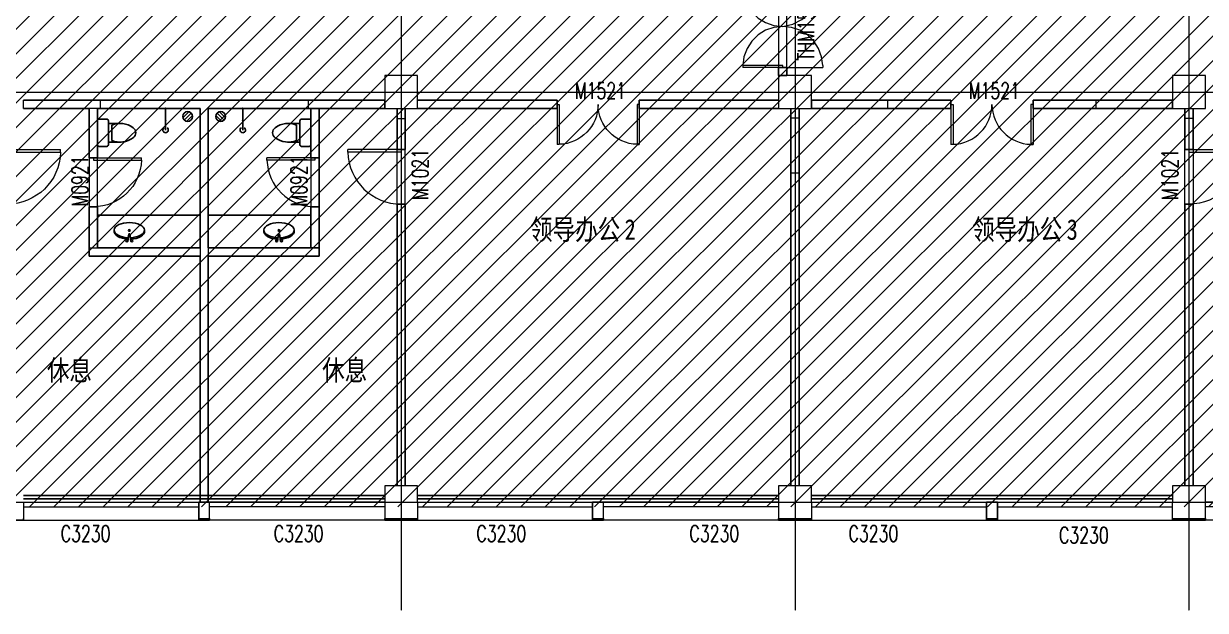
# Model space of a CAD drawing. Header units: millimetres. Extents: x 33621 to 401573, y -91663 to 133135.
# Drawn here: x 53397 to 74997, y 76086 to 86819 of the extents above; entities that cross this region are included whole.
import ezdxf

# ---------------------------------------------------------------- set-up
doc = ezdxf.new("R2010")
doc.units = ezdxf.units.MM
doc.header["$LTSCALE"] = 10
doc.linetypes.add('DASHEDX2', pattern=[1.5, 1, -0.5])
doc.linetypes.add('DOTE', pattern=[2.42, 2, -0.2, 0.02, -0.2])
doc.layers.get('0').update_dxf_attribs({"color": 253})
for name, color, linetype in [('3', 253, 'Continuous'), ('LATRINE', 253, 'Continuous'), ('LAYER3', 253, 'Continuous'), ('LAYER4', 253, 'Continuous'), ('LAYER5', 253, 'Continuous'), ('LVTRY', 253, 'Continuous'), ('PUB_TEXT', 253, 'Continuous'), ('SURFACE', 253, 'Continuous'), ('wall-隔', 253, 'Continuous'), ('WINDOW_TEXT', 253, 'Continuous'), ('家具', 253, 'Continuous'), ('水-地漏', 253, 'Continuous')]:
    doc.layers.add(name, color=color, linetype=linetype)
for name, color, linetype, lineweight in [('COLUMN', 253, 'Continuous', 0), ('DOTE', 253, 'DOTE', 0), ('WALL', 253, 'Continuous', 0), ('WINDOW', 253, 'Continuous', 0), ('Xline【辅助线】', 253, 'Continuous', 0)]:
    doc.layers.add(name, color=color, linetype=linetype, lineweight=lineweight)
doc.styles.add('_TCH_WINDOW', font='SIMPLEX', dxfattribs={"bigfont": 'GBCBIG'})
doc.styles.add('宋体', font='', dxfattribs={"width": 0.7})
doc.styles.get('宋体').set_extended_font_data('SimSun')

# ---------------------------------------------------------------- blocks, each defined once
blk = doc.blocks.new('A$C22332745')
at = {"layer": 'LAYER3', "color": 181, "extrusion": (0, 0, -1)}
for centre, ratio, start_param, end_param in [((277, 214), 0.5, 4.782885, 10.934222), ((277, 195), 0.531076, 4.795815, 6.348539), ((277, 195), 0.531076, 3.076239, 4.638107)]:
    blk.add_ellipse(centre, major_axis=(-277, 0), ratio=ratio, start_param=start_param, end_param=end_param, dxfattribs=at)
at = {"layer": 'LAYER4', "color": 252}
for p, q in [((267, 148), (249, 9)), ((285, 148), (267, 148)), ((302, 9), (285, 148))]:
    blk.add_line(p, q, dxfattribs=at)
for centre in [(231, 18), (320, 18)]:
    blk.add_circle(centre, 17.9, dxfattribs=at)
at = {"layer": 'LAYER5', "color": 251}
blk.add_circle((277, 208), 16, dxfattribs=at)
blk = doc.blocks.new('A$C2CC91CCB')
at = {"color": 251, "rotation": 90}
blk.add_blockref('A$C22332745', (353, 0), dxfattribs=at)
blk = doc.blocks.new('A$C477C625D')
at = {"color": 7}
blk.add_blockref('A$C2CC91CCB', (0, 0), dxfattribs=at)
blk = doc.blocks.new('A$C4D690477')
at = {"layer": '家具', "color": 251}
blk.add_blockref('A$C477C625D', (0, 0), dxfattribs=at)
blk = doc.blocks.new('w-地漏')
at = {"layer": '水-地漏'}
for p, q in [((-57, -13), (16, 60)), ((-41, -41), (44, 44)), ((-13, -57), (60, 16))]:
    blk.add_line(p, q, dxfattribs=at)
blk.add_circle((2, 2), 60, dxfattribs=at)
blk = doc.blocks.new('$DorLib2D$00000141')
at = {"color": 0}
for points in [[(-0.5, 0), (-0.5, 0.487)], [(-0.475, 0.487), (-0.5, 0.487)], [(-0.475, 0), (-0.475, 0.487)], [(-0.369, 0.473), (-0.475, 0.487)], [(-0.268, 0.435), (-0.369, 0.473)], [(-0.178, 0.377), (-0.268, 0.435)], [(0.268, 0.435), (0.178, 0.377)], [(0.369, 0.473), (0.268, 0.435)], [(0.475, 0.487), (0.369, 0.473)], [(0.475, 0), (0.475, 0.487)], [(0.475, 0.487), (0.5, 0.487)], [(0.5, 0), (0.5, 0.487)], [(-0.103, 0.3), (-0.178, 0.377)], [(-0.047, 0.208), (-0.103, 0.3)], [(0.103, 0.3), (0.047, 0.208)], [(0.178, 0.377), (0.103, 0.3)], [(-0.012, 0.107), (-0.047, 0.208)], [(0.047, 0.208), (0.012, 0.107)], [(0, 0), (-0.012, 0.107)], [(-0.012, -0.107), (0, 0)], [(0.012, 0.107), (0, 0)], [(-0.5, 0), (-0.475, 0)], [(0.5, 0), (0.475, 0)]]:
    blk.add_lwpolyline(points, dxfattribs=at)
at = {"color": 0, "linetype": 'DASHEDX2'}
for points in [[(0, 0), (0.03, -0.122), (0.086, -0.234), (0.165, -0.331), (0.264, -0.408), (0.378, -0.461), (0.5, -0.488)], [(-0.5, 0), (-0.5, -0.488)], [(-0.047, -0.208), (-0.012, -0.107)], [(0.5, 0), (0.5, -0.488)], [(-0.103, -0.3), (-0.047, -0.208)], [(-0.268, -0.435), (-0.178, -0.377)], [(-0.178, -0.377), (-0.103, -0.3)], [(-0.475, -0.488), (-0.5, -0.488)], [(-0.475, -0.487), (-0.369, -0.473)], [(-0.369, -0.473), (-0.268, -0.435)]]:
    blk.add_lwpolyline(points, dxfattribs=at)
blk = doc.blocks.new('$DorLib2D$00000001')
for p, q in [((0.45, 0.975), (0.5, 0.975)), ((0.45, 0), (0.45, 0.975)), ((0.5, 0), (0.5, 0.975)), ((0.5, 0), (0.45, 0))]:
    blk.add_line(p, q)
at = {"lineweight": 13}
blk.add_arc((0.475, 0), 0.975, 91.4693, 180, dxfattribs=at)
blk = doc.blocks.new('$plan$00001613')
for p, q in [((-260, -140), (-260, 140)), ((-200, 170), (-200, -170))]:
    blk.add_line(p, q)
blk.add_lwpolyline([(-430, -170), (-200, -170), (-200, -220, 0.414214), (-170, -250), (-30, -250, 0.414214), (0, -220), (0, 220, 0.414214), (-30, 250), (-170, 250, 0.414214), (-200, 220), (-200, 170), (-430, 170)], format="xyb")
for centre, radius, start, end in [((-590, 0), 110, 123.4509, 236.5491), ((-413, -227), 398, 67.4505, 126.6381), ((-413, 227), 398, 233.3619, 292.5495)]:
    blk.add_arc(centre, radius, start, end)
blk = doc.blocks.new('$lvtry$00000168')
blk.add_line((0, 0), (0, -395))
blk.add_arc((0, -395), 50, 121.0332, 58.9668)
for p in [(0, 0), (0, -223)]:
    blk.add_point(p)
blk = doc.blocks.new('$WINLIB2D$00000004')
for p, q in [((-0.5, 0.5), (0.5, 0.5)), ((-0.5, 0.5), (-0.5, -0.5)), ((0.5, -0.5), (0.5, 0.5)), ((-0.5, 0.2406), (0.5, 0.2406)), ((-0.5, -0.5), (0.5, -0.5))]:
    blk.add_line(p, q)
blk = doc.blocks.new('$DorLib2D$00000002')
for p, q in [((-0.5, 0), (-0.5, 0.4875)), ((-0.475, 0.4875), (-0.5, 0.4875)), ((-0.475, 0), (-0.475, 0.4875)), ((0.475, 0), (0.475, 0.4875)), ((0.475, 0.4875), (0.5, 0.4875)), ((0.5, 0), (0.5, 0.4875)), ((-0.5, 0), (-0.475, 0)), ((0.5, 0), (0.475, 0))]:
    blk.add_line(p, q)
at = {"lineweight": 13}
for centre, start, end in [((-0.4875, 0), 0, 88.53072), ((0.4875, 0), 91.46928, 180)]:
    blk.add_arc(centre, 0.4875, start, end, dxfattribs=at)

msp = doc.modelspace()

# ---------------------------------------------------------------- hatches: boundary and pattern name
at = {"layer": 'Xline【辅助线】'}
h = msp.add_hatch(dxfattribs=at)
h.set_pattern_fill('ANSI31', color=256, scale=100)
h.set_pattern_definition([(45, (-301365, 120490.16), (-224.5064, 224.5064), [])])
h.paths.add_polyline_path([(103421.5, 93924.1), (82196.5, 94009.7), (82196.5, 93666.9), (81957.8, 93666.9), (81957.8, 87649), (38996.5, 87684.8), (38996.5, 85266.9), (38596.5, 85266.9), (38596.5, 77981.3), (103421.5, 77981.3)])

# ---------------------------------------------------------------- linework, layer by layer
at = {"layer": '3'}
for points in [[(53396.5, 78186.9), (59996.5, 78186.9)], [(53396.5, 78126.9), (59996.5, 78126.9)], [(60596.5, 78186.9), (67196.5, 78186.9)], [(60596.5, 78126.9), (67196.5, 78126.9)], [(67796.5, 78186.9), (74396.5, 78186.9)], [(67796.5, 78126.9), (74396.5, 78126.9)]]:
    msp.add_lwpolyline(points, dxfattribs=at)
at = {"layer": 'COLUMN'}
for p, q in [((60596.5, 85866.9), (59996.5, 85866.9)), ((59996.5, 85866.9), (59996.5, 85266.9)), ((60596.5, 85266.9), (60596.5, 85866.9)), ((67796.5, 85866.9), (67196.5, 85866.9)), ((67196.5, 85866.9), (67196.5, 85266.9)), ((67796.5, 85266.9), (67796.5, 85866.9)), ((74996.5, 85866.9), (74396.5, 85866.9)), ((74396.5, 85866.9), (74396.5, 85266.9)), ((74996.5, 85266.9), (74996.5, 85866.9)), ((59996.5, 85266.9), (60596.5, 85266.9)), ((67196.5, 85266.9), (67796.5, 85266.9)), ((74396.5, 85266.9), (74996.5, 85266.9)), ((60596.5, 78366.9), (59996.5, 78366.9)), ((59996.5, 78366.9), (59996.5, 78066.9)), ((60596.5, 78066.9), (60596.5, 78366.9)), ((67796.5, 78366.9), (67196.5, 78366.9)), ((67196.5, 78366.9), (67196.5, 78066.9)), ((67796.5, 78066.9), (67796.5, 78366.9)), ((74996.5, 78366.9), (74396.5, 78366.9)), ((74396.5, 78366.9), (74396.5, 78066.9)), ((74996.5, 78066.9), (74996.5, 78366.9)), ((59996.5, 77766.9), (60596.5, 77766.9)), ((67196.5, 77766.9), (67796.5, 77766.9)), ((74396.5, 77766.9), (74996.5, 77766.9))]:
    msp.add_line(p, q, dxfattribs=at)
at = {"layer": 'DOTE', "ltscale": 0.1}
for p, q in [((60296.5, 95956.9), (60296.5, 76086.5)), ((67496.5, 95956.9), (67496.5, 76086.5)), ((74696.5, 95956.9), (74696.5, 76086.5)), ((36632.9, 85566.9), (133641.5, 85566.9)), ((36632.9, 78066.9), (133641.5, 78066.9))]:
    msp.add_line(p, q, dxfattribs=at)
at = {"layer": 'LATRINE'}
for points in [[(56621.5, 83316.9), (54746.5, 83316.9), (54746.5, 82716.9), (56621.5, 82716.9)], [(56771.5, 83316.9), (58646.5, 83316.9), (58646.5, 82716.9), (56771.5, 82716.9)]]:
    msp.add_lwpolyline(points, close=True, dxfattribs=at)
at = {"layer": 'SURFACE'}
for p, q in [((53396.5, 77736.9), (53396.5, 77766.9)), ((56596.5, 77736.9), (56596.5, 77766.9)), ((56796.5, 77736.9), (56796.5, 77766.9)), ((59996.5, 77736.9), (59996.5, 77766.9)), ((60596.5, 77736.9), (60596.5, 77766.9)), ((63796.5, 77736.9), (63796.5, 77766.9)), ((63996.5, 77736.9), (63996.5, 77766.9)), ((67196.5, 77736.9), (67196.5, 77766.9)), ((67796.5, 77736.9), (67796.5, 77766.9)), ((70996.5, 77736.9), (70996.5, 77766.9)), ((71196.5, 77736.9), (71196.5, 77766.9)), ((74396.5, 77736.9), (74396.5, 77766.9)), ((74996.5, 77736.9), (74996.5, 77766.9)), ((53096.5, 77736.9), (53396.5, 77736.9)), ((56596.5, 77736.9), (56696.5, 77736.9)), ((56796.5, 77736.9), (56696.5, 77736.9)), ((60296.5, 77736.9), (59996.5, 77736.9)), ((60596.5, 77736.9), (60296.5, 77736.9)), ((63996.5, 77736.9), (63796.5, 77736.9)), ((67496.5, 77736.9), (67196.5, 77736.9)), ((67796.5, 77736.9), (67496.5, 77736.9)), ((71196.5, 77736.9), (70996.5, 77736.9)), ((74696.5, 77736.9), (74396.5, 77736.9)), ((74996.5, 77736.9), (74696.5, 77736.9))]:
    msp.add_line(p, q, dxfattribs=at)
at = {"layer": 'WALL'}
for p, q in [((56696.5, 78066.9), (56596.5, 78066.9)), ((56596.5, 78066.9), (56596.5, 77766.9)), ((56796.5, 78066.9), (56696.5, 78066.9)), ((56796.5, 77766.9), (56796.5, 78066.9)), ((63996.5, 78066.9), (63796.5, 78066.9)), ((63796.5, 78066.9), (63796.5, 77766.9)), ((63996.5, 77766.9), (63996.5, 78066.9)), ((71196.5, 78066.9), (70996.5, 78066.9)), ((70996.5, 78066.9), (70996.5, 77766.9)), ((71196.5, 77766.9), (71196.5, 78066.9)), ((56596.5, 77766.9), (56696.5, 77766.9)), ((56696.5, 77766.9), (56796.5, 77766.9)), ((63796.5, 77766.9), (63996.5, 77766.9)), ((70996.5, 77766.9), (71196.5, 77766.9))]:
    msp.add_line(p, q, dxfattribs=at)
at = {"layer": 'WALL', "color": 210}
for points in [[(67196.5, 87666.9), (67196.5, 85866.9), (67346.5, 85866.9), (67346.5, 87666.9)], [(53396.5, 85266.9), (53396.5, 85416.9), (54795.5, 85416.9), (54795.5, 85266.9)], [(58596.5, 85416.9), (58596.5, 85266.9), (59996.5, 85266.9), (59996.5, 85416.9)], [(67796.5, 85416.9), (67796.5, 85266.9), (69195.5, 85266.9), (69195.5, 85416.9)], [(72996.5, 85416.9), (72996.5, 85266.9), (74396.5, 85266.9), (74396.5, 85416.9)], [(54596.5, 85266.9), (54596.5, 82716.9), (54746.5, 82716.9), (54746.5, 85266.9)], [(58796.5, 82716.9), (58796.5, 85266.9), (58646.5, 85266.9), (58646.5, 82716.9)], [(60220.5, 85079), (60220.5, 83516.9), (60371.5, 83516.9), (60371.5, 85079)], [(67421.5, 85088.6), (67421.5, 84088.6), (67571.5, 84088.6), (67571.5, 85088.6)], [(74621.5, 83516.9), (74621.5, 85088.6), (74771.5, 85088.6), (74771.5, 83516.9)], [(54596.5, 82566.9), (54596.5, 82716.9), (56621.5, 82716.9), (56621.5, 82566.9)], [(56771.5, 82716.9), (56771.5, 82566.9), (58796.5, 82566.9), (58796.5, 82716.9)]]:
    msp.add_lwpolyline(points, close=True, dxfattribs=at)
at = {"layer": 'wall-隔'}
for p, q in [((67346.5, 86016.7), (67196.5, 86016.7)), ((67196.5, 86016.7), (67196.5, 85866.9)), ((67346.5, 85866.9), (67346.5, 86016.7)), ((53396.5, 85416.9), (54671.5, 85416.9)), ((54671.5, 85416.9), (56696.5, 85416.9)), ((56696.5, 85416.9), (58721.5, 85416.9)), ((58721.5, 85416.9), (59996.5, 85416.9)), ((63146.5, 85416.9), (60596.5, 85416.9)), ((63146.5, 85266.9), (63146.5, 85416.9)), ((67196.5, 85416.9), (64646.5, 85416.9)), ((64646.5, 85416.9), (64646.5, 85266.9)), ((70346.5, 85416.9), (67796.5, 85416.9)), ((70346.5, 85266.9), (70346.5, 85416.9)), ((74396.5, 85416.9), (71846.5, 85416.9)), ((71846.5, 85416.9), (71846.5, 85266.9)), ((53396.5, 85266.9), (54596.5, 85266.9)), ((54596.5, 85266.9), (54596.5, 84366.9)), ((54746.5, 84366.9), (54746.5, 85266.9)), ((54746.5, 85266.9), (56621.5, 85266.9)), ((56621.5, 85266.9), (56621.5, 82716.9)), ((56771.5, 85266.9), (58646.5, 85266.9)), ((56771.5, 85266.9), (56771.5, 82716.9)), ((58646.5, 85266.9), (58646.5, 84366.9)), ((58796.5, 84366.9), (58796.5, 85266.9)), ((58796.5, 85266.9), (59996.5, 85266.9)), ((60221.5, 85266.9), (60221.5, 84516.9)), ((60371.5, 84516.9), (60371.5, 85266.9)), ((60596.5, 85266.9), (63146.5, 85266.9)), ((64646.5, 85266.9), (67196.5, 85266.9)), ((67421.5, 85266.9), (67421.5, 78366.9)), ((67571.5, 85266.9), (67571.5, 78366.9)), ((67796.5, 85266.9), (70346.5, 85266.9)), ((71846.5, 85266.9), (74396.5, 85266.9)), ((74621.5, 85266.9), (74621.5, 84516.9)), ((74771.5, 84516.9), (74771.5, 85266.9)), ((60221.5, 84516.9), (60371.5, 84516.9)), ((74621.5, 84516.9), (74771.5, 84516.9)), ((54596.5, 84366.9), (54746.5, 84366.9)), ((58646.5, 84366.9), (58796.5, 84366.9)), ((54746.5, 83466.9), (54596.5, 83466.9)), ((54596.5, 83466.9), (54596.5, 82566.9)), ((54746.5, 82716.9), (54746.5, 83466.9)), ((58796.5, 83466.9), (58646.5, 83466.9)), ((58646.5, 83466.9), (58646.5, 82716.9)), ((58796.5, 82566.9), (58796.5, 83466.9)), ((60371.5, 83516.9), (60221.5, 83516.9)), ((60221.5, 83516.9), (60221.5, 78366.9)), ((60371.5, 78366.9), (60371.5, 83516.9)), ((74771.5, 83516.9), (74621.5, 83516.9)), ((74621.5, 83516.9), (74621.5, 78366.9)), ((74771.5, 78366.9), (74771.5, 83516.9)), ((56621.5, 82566.9), (54596.5, 82566.9)), ((56621.5, 82716.9), (54746.5, 82716.9)), ((56621.5, 82566.9), (56621.5, 78066.9)), ((56771.5, 82716.9), (58646.5, 82716.9)), ((56771.5, 82566.9), (56771.5, 78066.9)), ((56771.5, 82566.9), (58796.5, 82566.9)), ((67421.5, 77766.9), (67421.5, 77755.9)), ((67571.5, 77766.9), (67571.5, 77755.9)), ((67571.5, 77755.9), (67421.5, 77755.9))]:
    msp.add_line(p, q, dxfattribs=at)
at = {"layer": 'WINDOW'}
for p, q in [((54596.5, 84366.9), (54596.5, 83466.9)), ((58796.5, 84366.9), (58796.5, 83466.9))]:
    msp.add_line(p, q, dxfattribs=at)

# ---------------------------------------------------------------- block references
at = {"layer": 'LVTRY'}
for name, p, rotation in [('$lvtry$00000168', (55991.3, 85266.9), 360), ('$plan$00001613', (58646.5, 84823), 359.9999999999999)]:
    msp.add_blockref(name, p, dxfattribs=dict(at, rotation=rotation))
at = {"layer": 'LVTRY', "yscale": -1, "rotation": 180.0000000000001}
for name, p in [('$lvtry$00000168', (57401.7, 85266.9)), ('$plan$00001613', (54746.5, 84823))]:
    msp.add_blockref(name, p, dxfattribs=at)
at = {"layer": 'WINDOW'}
ref = msp.add_blockref('$DorLib2D$00000141', (67271.5, 86766.7), dxfattribs=dict(at, xscale=-1500, yscale=-1500, zscale=-1500, rotation=269.999999999825))
ref.add_attrib('A', 'THM1521', (67845.3, 86141.7), dxfattribs={"layer": 'WINDOW_TEXT', "height": 297.5, "rotation": 90, "style": '_TCH_WINDOW', "width": 0.705882})
ref = msp.add_blockref('$DorLib2D$00000002', (63896.5, 85341.9), dxfattribs=dict(at, xscale=1500, yscale=-1500, zscale=1500))
ref.add_attrib('A', 'M1521', (63471.5, 85443.2), dxfattribs={"layer": 'WINDOW_TEXT', "height": 297.5, "style": '_TCH_WINDOW', "width": 0.705882})
ref = msp.add_blockref('$DorLib2D$00000002', (71096.5, 85341.9), dxfattribs=dict(at, xscale=-1500, yscale=-1500, zscale=-1500))
ref.add_attrib('A', 'M1521', (70671.5, 85443.2), dxfattribs={"layer": 'WINDOW_TEXT', "height": 297.5, "style": '_TCH_WINDOW', "width": 0.705882})
ref = msp.add_blockref('$DorLib2D$00000001', (53096.5, 84016.9), dxfattribs=dict(at, xscale=-1000, yscale=1000, zscale=-1000, rotation=269.9999999999995))
ref.add_attrib('A', 'M1021', (52897.1, 83591.9), dxfattribs={"layer": 'WINDOW_TEXT', "height": 297.5, "rotation": 90, "style": '_TCH_WINDOW', "width": 0.705882})
ref = msp.add_blockref('$DorLib2D$00000001', (60296.5, 84016.9), dxfattribs=dict(at, xscale=-1000, yscale=-1000, zscale=-1000, rotation=270.0000000000005))
ref.add_attrib('A', 'M1021', (60793.4, 83591.9), dxfattribs={"layer": 'WINDOW_TEXT', "height": 297.5, "rotation": 90, "style": '_TCH_WINDOW', "width": 0.705882})
ref = msp.add_blockref('$DorLib2D$00000001', (74696.5, 84016.9), dxfattribs=dict(at, xscale=-1000, yscale=1000, zscale=-1000, rotation=269.9999999999995))
ref.add_attrib('A', 'M1021', (74497.1, 83591.9), dxfattribs={"layer": 'WINDOW_TEXT', "height": 297.5, "rotation": 90, "style": '_TCH_WINDOW', "width": 0.705882})
ref = msp.add_blockref('$DorLib2D$00000001', (54671.5, 83916.9), dxfattribs=dict(at, xscale=-900, yscale=900, zscale=-900, rotation=269.9999999999988))
ref.add_attrib('A', 'M0921', (54574.9, 83471.9), dxfattribs={"layer": 'WINDOW_TEXT', "height": 297.5, "rotation": 90, "style": '_TCH_WINDOW', "width": 0.705882})
ref = msp.add_blockref('$DorLib2D$00000001', (58721.5, 83916.9), dxfattribs=dict(at, xscale=-900, yscale=-900, zscale=-900, rotation=270.0000000000012))
ref.add_attrib('A', 'M0921', (58577.2, 83471.9), dxfattribs={"layer": 'WINDOW_TEXT', "height": 297.5, "rotation": 90, "style": '_TCH_WINDOW', "width": 0.705882})
ref = msp.add_blockref('$WINLIB2D$00000004', (54996.5, 77901.9), dxfattribs=dict(at, xscale=3200, yscale=330, zscale=3200))
ref.add_attrib('A', 'C3230', (54075.3, 77343.2), dxfattribs={"layer": 'WINDOW_TEXT', "height": 297.5, "style": '_TCH_WINDOW', "width": 0.705882})
ref = msp.add_blockref('$WINLIB2D$00000004', (58396.5, 77901.9), dxfattribs=dict(at, xscale=3200, yscale=-330, zscale=3200, rotation=180))
ref.add_attrib('A', 'C3230', (57968.8, 77343.2), dxfattribs={"layer": 'WINDOW_TEXT', "height": 297.5, "style": '_TCH_WINDOW', "width": 0.705882})
ref = msp.add_blockref('$WINLIB2D$00000004', (62196.5, 77901.9), dxfattribs=dict(at, xscale=-3200, yscale=-330, zscale=-3200, rotation=180))
ref.add_attrib('A', 'C3230', (61674.2, 77343.2), dxfattribs={"layer": 'WINDOW_TEXT', "height": 297.5, "style": '_TCH_WINDOW', "width": 0.705882})
ref = msp.add_blockref('$WINLIB2D$00000004', (65596.5, 77901.9), dxfattribs=dict(at, xscale=3200, yscale=-330, zscale=3200, rotation=180))
ref.add_attrib('A', 'C3230', (65567.7, 77343.2), dxfattribs={"layer": 'WINDOW_TEXT', "height": 297.5, "style": '_TCH_WINDOW', "width": 0.705882})
ref = msp.add_blockref('$WINLIB2D$00000004', (69396.5, 77901.9), dxfattribs=dict(at, xscale=-3200, yscale=-330, zscale=-3200, rotation=180))
ref.add_attrib('A', 'C3230', (68475.3, 77343.2), dxfattribs={"layer": 'WINDOW_TEXT', "height": 297.5, "style": '_TCH_WINDOW', "width": 0.705882})
ref = msp.add_blockref('$WINLIB2D$00000004', (72796.5, 77901.9), dxfattribs=dict(at, xscale=-3200, yscale=-330, zscale=-3200, rotation=180))
ref.add_attrib('A', 'C3230', (72321.5, 77313.2), dxfattribs={"layer": 'WINDOW_TEXT', "height": 297.5, "style": '_TCH_WINDOW', "width": 0.705882})
ref = msp.add_blockref('$WINLIB2D$00000004', (76596.5, 77901.9), dxfattribs=dict(at, xscale=3200, yscale=-330, zscale=3200, rotation=180))
ref.add_attrib('A', 'C3230', (76104.3, 77343.2), dxfattribs={"layer": 'WINDOW_TEXT', "height": 297.5, "style": '_TCH_WINDOW', "width": 0.705882})
at = {"layer": '家具', "color": 251, "rotation": 270}
msp.add_blockref('A$C4D690477', (55051.7, 83180.6), dxfattribs=at)
at = {"layer": '家具', "color": 251, "xscale": -1, "rotation": 90}
msp.add_blockref('A$C4D690477', (58341.3, 83180.6), dxfattribs=at)
at = {"layer": '水-地漏', "yscale": 1.5, "zscale": 1.5}
for p, xscale in [((56391.5, 85116.9), 1.5), ((57001.5, 85116.9), -1.5)]:
    msp.add_blockref('w-地漏', p, dxfattribs=dict(at, xscale=xscale))

# ---------------------------------------------------------------- texts
at = {"layer": 'PUB_TEXT', "style": '宋体', "width": 0.8}
for s, height, p in [('领导办公', 377.64, (62652.9, 82864.4)), ('2', 377.6, (64381.2, 82864.4)), ('领导办公', 377.64, (70732.5, 82864.4)), ('3', 377.6, (72460.8, 82864.4)), ('休息', 377.64, (53821.3, 80291.3)), ('休息', 377.64, (58852.6, 80291.3))]:
    msp.add_text(s, height=height, dxfattribs=at).set_placement(p)

doc.saveas('drawing.dxf')
